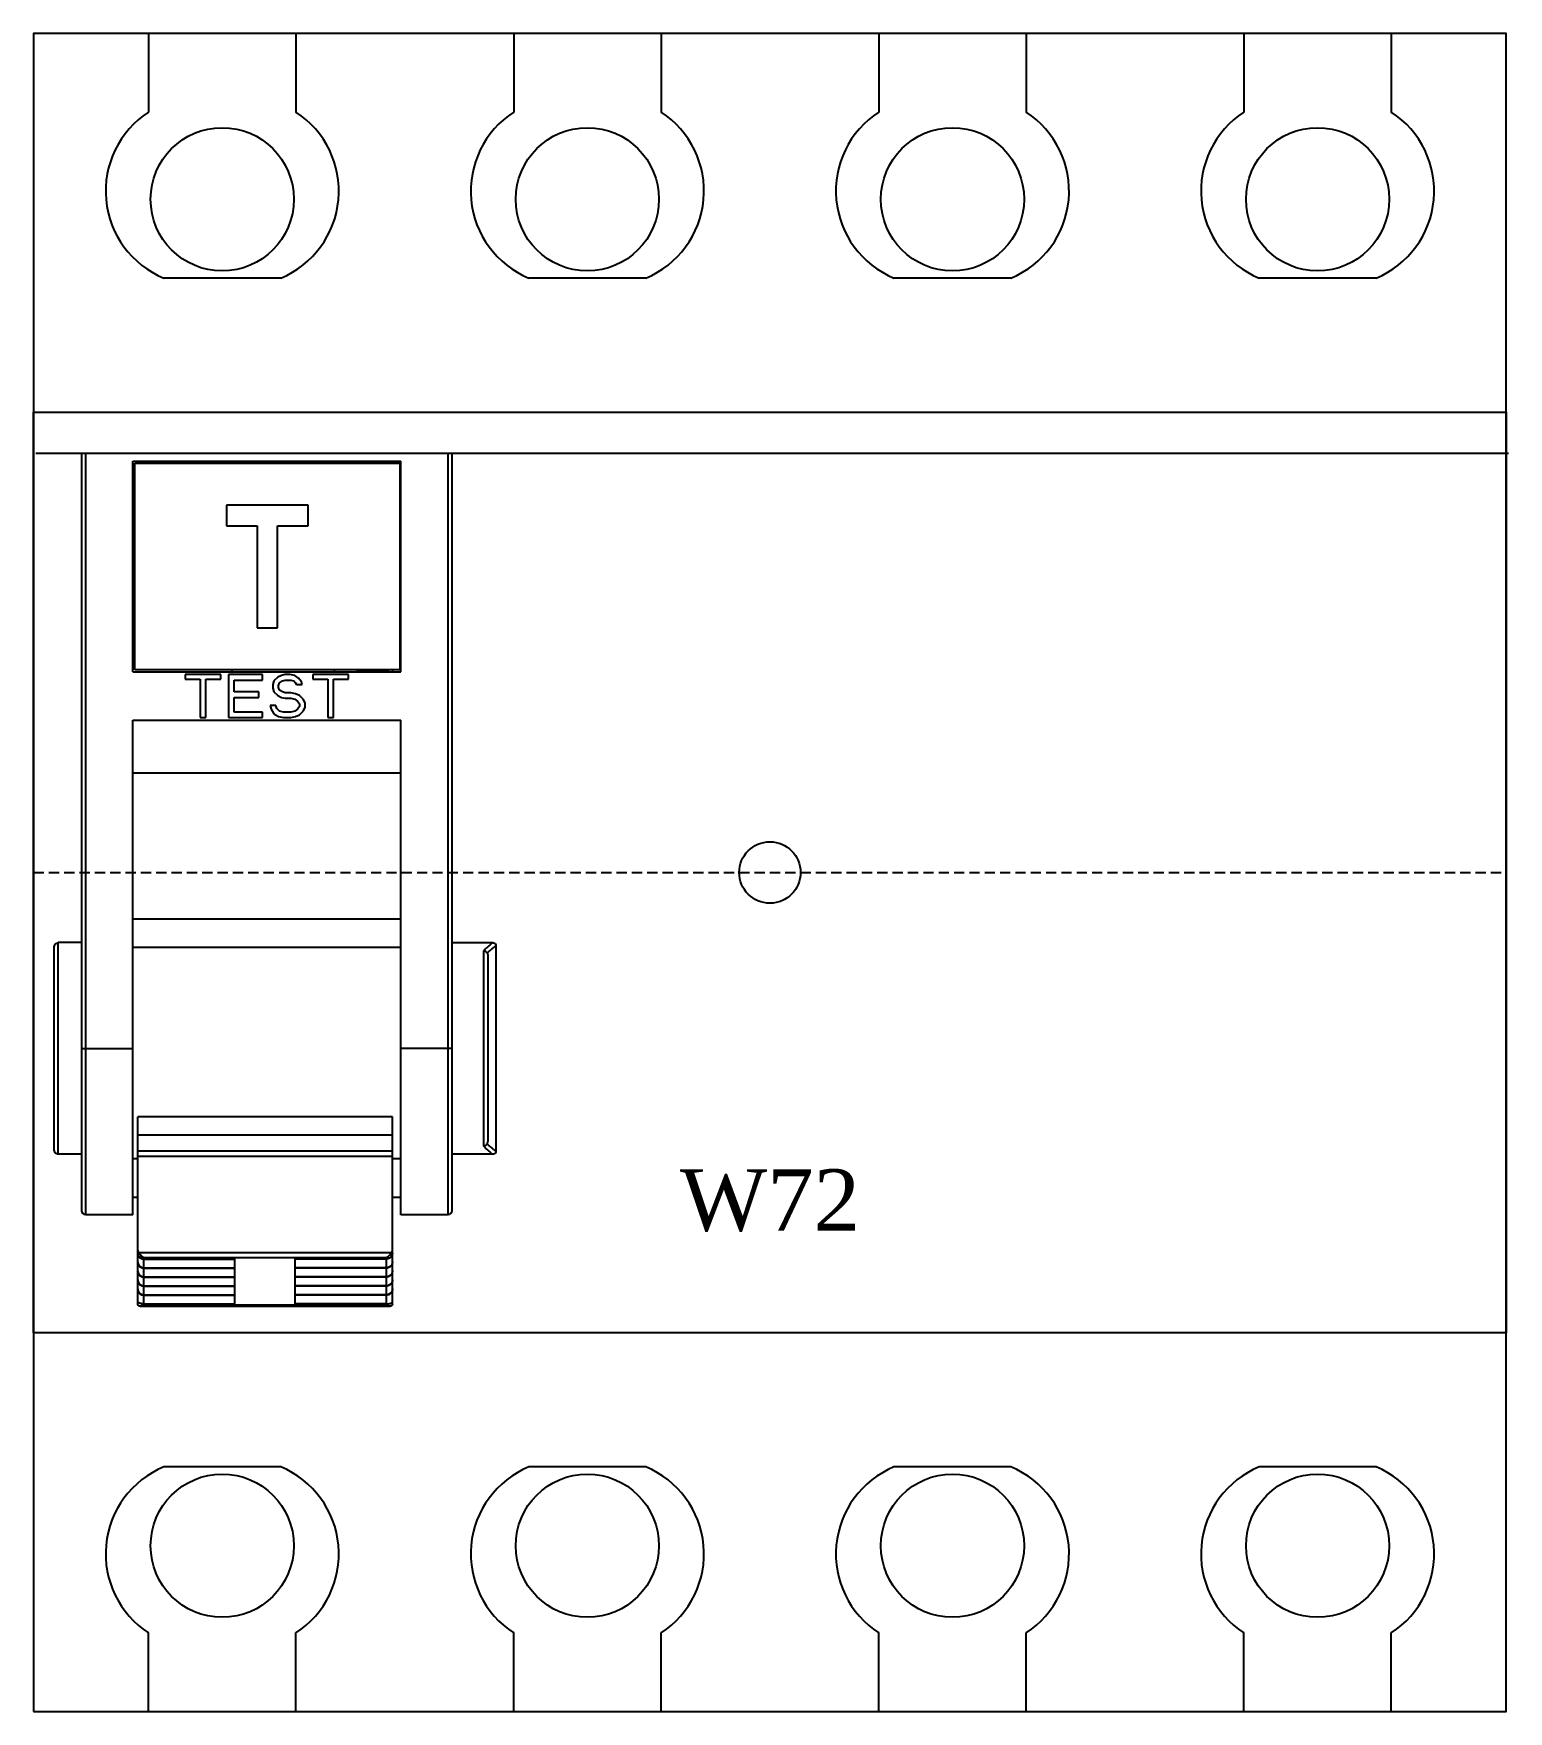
# Model space of a CAD drawing. Extents: x 0 to 72.1, y 0 to 82.
import ezdxf
from ezdxf.enums import TextEntityAlignment as Align

# ---------------------------------------------------------------- set-up
doc = ezdxf.new("R2010")
doc.units = 0
doc.linetypes.add('DASHED', pattern=[0.75, 0.5, -0.25])
doc.layers.add('--4N-THT. MCB-MCCB-ACB', color=124, linetype='CONTINUOUS')
doc.layers.add('--8N-THT. FIXING HOLE', color=4, linetype='CONTINUOUS')
doc.styles.add('VNI-TNR-DIM', font='times.ttf')

# ---------------------------------------------------------------- blocks, each defined once
blk = doc.blocks.new('06 - N - SC RCCB 4 PHASE')
at = {"layer": '--4N-THT. MCB-MCCB-ACB'}
for p, q in [((-30.375, 41), (-30.375, 37.161)), ((-23.175, 41), (-23.175, 37.161)), ((-12.525, 41), (-12.525, 37.161)), ((-5.325, 41), (-5.325, 37.161)), ((5.325, 41), (5.325, 37.161)), ((12.525, 41), (12.525, 37.161)), ((23.175, 41), (23.175, 37.161)), ((30.375, 41), (30.375, 37.161)), ((-23.915, 29.05), (-29.635, 29.05)), ((-6.065, 29.05), (-11.785, 29.05)), ((11.785, 29.05), (6.065, 29.05)), ((29.635, 29.05), (23.915, 29.05)), ((-35.895, 20.5), (36.105, 20.5)), ((-33.645, -16.499), (-33.645, 20.5)), ((-33.445, -16.724), (-33.445, 20.5)), ((-31.145, 9.8), (-31.145, 20.1)), ((-31.145, 20.1), (-18.045, 20.1)), ((-31.045, 9.9), (-31.045, 20)), ((-31.045, 20), (-18.095, 20)), ((-29.705, 20.1), (-29.705, 20)), ((-26.295, 20), (-26.295, 20.1)), ((-21.295, 20), (-21.295, 20.1)), ((-18.095, 20), (-18.095, 9.9)), ((-18.045, 9.8), (-18.045, 20.1)), ((-15.745, 20.5), (-15.745, -16.724)), ((-15.545, 20.5), (-15.545, -16.499)), ((-26.57, 17.95), (-26.57, 16.95)), ((-22.57, 17.95), (-26.57, 17.95)), ((-22.57, 16.95), (-22.57, 17.95)), ((-18.045, 17.42), (-18.095, 17.42)), ((-26.57, 16.95), (-25.07, 16.95)), ((-25.07, 16.95), (-25.07, 11.95)), ((-24.07, 11.95), (-24.07, 16.95)), ((-24.07, 16.95), (-22.57, 16.95)), ((-18.095, 17.14), (-18.045, 17.14)), ((-18.095, 16.86), (-18.045, 16.86)), ((-31.045, 15.75), (-31.145, 15.75)), ((-18.095, 14.86), (-18.045, 14.91)), ((-31.045, 14.55), (-31.145, 14.55)), ((-31.045, 14.27), (-31.145, 14.27)), ((-31.145, 13.99), (-31.045, 13.99)), ((-18.095, 14.65), (-18.045, 14.65)), ((-18.045, 14.55), (-18.095, 14.55)), ((-18.045, 14.27), (-18.095, 14.27)), ((-18.095, 13.99), (-18.045, 13.99)), ((-18.095, 13.482), (-18.045, 13.479)), ((-18.045, 13.47), (-18.095, 13.473)), ((-31.105, 12.35), (-31.145, 12.35)), ((-18.095, 12.912), (-18.045, 12.909)), ((-18.045, 12.9), (-18.095, 12.903)), ((-18.095, 12.342), (-18.045, 12.339)), ((-18.045, 12.33), (-18.095, 12.333)), ((-31.045, 12), (-31.145, 12)), ((-25.07, 11.95), (-24.07, 11.95)), ((-18.095, 11.772), (-18.045, 11.769)), ((-31.145, 11.05), (-31.045, 11.05)), ((-18.045, 11.05), (-18.095, 11.05)), ((-18.095, 9.9), (-31.045, 9.9)), ((-26.295, 9.8), (-26.295, 9.9)), ((-21.295, 9.8), (-21.295, 9.9)), ((-20.155, 9.8), (-20.155, 9.9)), ((-18.655, 9.858), (-18.655, 9.9)), ((-18.455, 9.9), (-18.455, 9.8)), ((-31.145, 9.8), (-18.045, 9.8)), ((-28.595, 9.675), (-28.595, 9.452)), ((-26.838, 9.675), (-28.595, 9.675)), ((-28.595, 9.452), (-27.855, 9.452)), ((-27.855, 9.452), (-27.855, 7.575)), ((-27.578, 7.575), (-27.578, 9.452)), ((-27.578, 9.452), (-26.838, 9.452)), ((-26.838, 9.452), (-26.838, 9.675)), ((-26.468, 9.675), (-26.468, 7.575)), ((-24.804, 9.675), (-26.468, 9.675)), ((-26.191, 8.826), (-26.191, 9.407)), ((-26.191, 9.407), (-24.804, 9.407)), ((-24.804, 9.407), (-24.804, 9.675)), ((-24.249, 9.362), (-24.295, 9.184)), ((-24.295, 9.184), (-24.295, 9.005)), ((-24.064, 9.541), (-24.249, 9.362)), ((-23.879, 9.63), (-24.064, 9.541)), ((-24.018, 9.139), (-23.972, 9.273)), ((-24.018, 9.049), (-24.018, 9.139)), ((-23.972, 8.915), (-24.018, 9.049)), ((-23.972, 9.273), (-23.833, 9.362)), ((-23.694, 9.675), (-23.879, 9.63)), ((-23.833, 9.362), (-23.694, 9.407)), ((-23.463, 9.675), (-23.694, 9.675)), ((-23.694, 9.407), (-23.417, 9.407)), ((-23.232, 9.63), (-23.463, 9.675)), ((-23.417, 9.407), (-23.278, 9.362)), ((-23.278, 9.362), (-23.186, 9.273)), ((-23.047, 9.496), (-23.232, 9.63)), ((-23.186, 9.273), (-23.139, 9.184)), ((-23.139, 9.184), (-22.862, 9.184)), ((-22.908, 9.318), (-23.047, 9.496)), ((-22.862, 9.184), (-22.908, 9.318)), ((-22.353, 9.675), (-22.353, 9.452)), ((-20.596, 9.675), (-22.353, 9.675)), ((-22.353, 9.452), (-21.614, 9.452)), ((-21.614, 9.452), (-21.614, 7.575)), ((-21.336, 7.575), (-21.336, 9.452)), ((-21.336, 9.452), (-20.596, 9.452)), ((-20.596, 9.452), (-20.596, 9.675)), ((-18.643, 9.834), (-20.155, 9.834)), ((-24.989, 8.826), (-26.191, 8.826)), ((-26.191, 7.843), (-26.191, 8.558)), ((-26.191, 8.558), (-24.989, 8.558)), ((-24.989, 8.558), (-24.989, 8.826)), ((-24.295, 9.005), (-24.249, 8.826)), ((-24.249, 8.826), (-24.064, 8.647)), ((-24.064, 8.647), (-23.879, 8.558)), ((-23.833, 8.826), (-23.972, 8.915)), ((-23.879, 8.558), (-23.694, 8.513)), ((-23.694, 8.781), (-23.833, 8.826)), ((-23.417, 8.781), (-23.694, 8.781)), ((-23.694, 8.513), (-23.417, 8.513)), ((-23.186, 8.737), (-23.417, 8.781)), ((-23.417, 8.513), (-23.232, 8.469)), ((-23.232, 8.469), (-23.093, 8.379)), ((-23.001, 8.647), (-23.186, 8.737)), ((-23.093, 8.379), (-23.001, 8.245)), ((-22.816, 8.469), (-23.001, 8.647)), ((-23.001, 8.245), (-23.001, 8.111)), ((-22.723, 8.29), (-22.816, 8.469)), ((-22.723, 8.066), (-22.723, 8.29)), ((-31.145, -16.724), (-31.145, 7.45)), ((-31.145, 7.45), (-18.045, 7.45)), ((-27.855, 7.575), (-27.578, 7.575)), ((-26.468, 7.575), (-24.804, 7.575)), ((-24.804, 7.843), (-26.191, 7.843)), ((-24.804, 7.575), (-24.804, 7.843)), ((-24.434, 8.156), (-24.388, 7.977)), ((-24.157, 8.156), (-24.434, 8.156)), ((-24.388, 7.977), (-24.249, 7.754)), ((-24.249, 7.754), (-24.018, 7.62)), ((-24.11, 8.022), (-24.157, 8.156)), ((-23.972, 7.888), (-24.11, 8.022)), ((-24.018, 7.62), (-23.787, 7.575)), ((-23.787, 7.843), (-23.972, 7.888)), ((-23.417, 7.843), (-23.787, 7.843)), ((-23.787, 7.575), (-23.417, 7.575)), ((-23.232, 7.888), (-23.417, 7.843)), ((-23.417, 7.575), (-23.186, 7.62)), ((-23.093, 7.977), (-23.232, 7.888)), ((-23.186, 7.62), (-23.001, 7.709)), ((-23.001, 8.111), (-23.093, 7.977)), ((-23.001, 7.709), (-22.816, 7.888)), ((-22.816, 7.888), (-22.723, 8.066)), ((-21.614, 7.575), (-21.336, 7.575)), ((-18.045, -16.724), (-18.045, 7.45)), ((-18.045, 4.852), (-31.145, 4.852)), ((-18.045, -2.283), (-31.145, -2.283)), ((-34.995, -13.514), (-34.995, -3.686)), ((-34.795, -13.772), (-34.795, -3.428)), ((-33.645, -3.428), (-34.795, -3.428)), ((-31.145, -3.651), (-18.045, -3.651)), ((-15.545, -3.428), (-13.554, -3.428)), ((-13.995, -3.824), (-13.995, -13.376)), ((-13.795, -4.049), (-13.795, -13.151)), ((-13.395, -3.571), (-13.395, -13.629)), ((-33.645, -8.6), (-31.145, -8.6)), ((-15.545, -8.6), (-18.045, -8.6)), ((-30.905, -12.841), (-30.905, -11.941)), ((-18.455, -11.941), (-30.905, -11.941)), ((-18.455, -12.841), (-18.455, -11.941)), ((-30.905, -21.092), (-30.905, -12.841)), ((-18.455, -12.841), (-30.905, -12.841)), ((-18.455, -21.092), (-18.455, -12.841)), ((-33.645, -13.772), (-34.795, -13.772)), ((-18.455, -13.612), (-30.905, -13.612)), ((-18.455, -13.878), (-30.905, -13.878)), ((-13.554, -13.772), (-15.545, -13.772)), ((-31.145, -13.971), (-30.905, -13.971)), ((-18.455, -13.971), (-18.045, -13.971)), ((-30.905, -15.882), (-31.145, -15.882)), ((-18.045, -15.882), (-18.455, -15.882)), ((-31.145, -16.724), (-33.445, -16.724)), ((-15.745, -16.724), (-18.045, -16.724)), ((-30.872, -18.568), (-18.488, -18.568)), ((-30.605, -21.131), (-30.605, -18.822)), ((-30.605, -18.822), (-18.755, -18.822)), ((-18.755, -18.822), (-18.755, -21.131)), ((-30.605, -18.873), (-26.155, -18.873)), ((-30.605, -18.89), (-26.155, -18.89)), ((-30.605, -19.314), (-26.155, -19.314)), ((-30.605, -19.332), (-26.155, -19.332)), ((-26.155, -21.08), (-26.155, -18.873)), ((-23.205, -21.08), (-23.205, -18.873)), ((-18.755, -18.873), (-23.205, -18.873)), ((-18.755, -18.89), (-23.205, -18.89)), ((-18.755, -19.314), (-23.205, -19.314)), ((-18.755, -19.332), (-23.205, -19.332)), ((-30.605, -19.756), (-26.155, -19.756)), ((-30.605, -19.773), (-26.155, -19.773)), ((-30.605, -20.197), (-26.155, -20.197)), ((-30.605, -20.215), (-26.155, -20.215)), ((-18.755, -19.756), (-23.205, -19.756)), ((-18.755, -19.773), (-23.205, -19.773)), ((-18.755, -20.197), (-23.205, -20.197)), ((-18.755, -20.215), (-23.205, -20.215)), ((-30.79, -21.195), (-18.57, -21.195)), ((-30.605, -20.639), (-26.155, -20.639)), ((-30.605, -20.656), (-26.155, -20.656)), ((-30.605, -21.08), (-26.155, -21.08)), ((-30.605, -21.131), (-18.755, -21.131)), ((-18.755, -20.639), (-23.205, -20.639)), ((-18.755, -20.656), (-23.205, -20.656)), ((-18.755, -21.08), (-23.205, -21.08)), ((-23.915, -29.05), (-29.635, -29.05)), ((-6.065, -29.05), (-11.785, -29.05)), ((11.785, -29.05), (6.065, -29.05)), ((29.635, -29.05), (23.915, -29.05)), ((-30.375, -41), (-30.375, -37.161)), ((-23.175, -41), (-23.175, -37.161)), ((-12.525, -41), (-12.525, -37.161)), ((-5.325, -41), (-5.325, -37.161)), ((5.325, -41), (5.325, -37.161)), ((12.525, -41), (12.525, -37.161)), ((23.175, -41), (23.175, -37.161)), ((30.375, -41), (30.375, -37.161))]:
    blk.add_line(p, q, dxfattribs=at)
at = {"layer": '--4N-THT. MCB-MCCB-ACB', "color": 6, "linetype": 'DASHED'}
blk.add_line((-36, 0), (36, 0), dxfattribs=at)
at = {"layer": '--4N-THT. MCB-MCCB-ACB'}
blk.add_lwpolyline([(-36, -41), (36, -41), (36, 41), (-36, 41)], close=True, dxfattribs=at)
at = {"layer": '--4N-THT. MCB-MCCB-ACB', "color": 1}
blk.add_lwpolyline([(-36, 22.5), (36, 22.5), (36, -22.5), (-36, -22.5)], close=True, dxfattribs=at)
at = {"layer": '--4N-THT. MCB-MCCB-ACB'}
for centre in [(-26.775, 32.9), (-8.925, 32.9), (8.925, 32.9), (26.775, 32.9), (-26.775, -32.9), (-8.925, -32.9), (8.925, -32.9), (26.775, -32.9)]:
    blk.add_circle(centre, 3.5, dxfattribs=at)
for centre, radius, start, end in [((-27.875, 33.3), 4.6, 122.92073, 247.50502), ((-25.675, 33.3), 4.6, 292.49498, 57.07927), ((-10.025, 33.3), 4.6, 122.92073, 247.50502), ((-7.825, 33.3), 4.6, 292.49498, 57.07927), ((7.825, 33.3), 4.6, 122.92073, 247.50502), ((10.025, 33.3), 4.6, 292.49498, 57.07927), ((25.675, 33.3), 4.6, 122.92073, 247.50502), ((27.875, 33.3), 4.6, 292.49498, 57.07927), ((-31.305, 14.401), 1, 74.92774, 80.66758), ((-31.305, 13.351), 1, 279.3324, 285.07223), ((-31.105, 11.85), 0.5, 82.74062, 90), ((-27.875, -33.3), 4.6, 112.49498, 237.07927), ((-25.675, -33.3), 4.6, 302.92073, 67.50502), ((-10.025, -33.3), 4.6, 112.49498, 237.07927), ((-7.825, -33.3), 4.6, 302.92073, 67.50502), ((7.825, -33.3), 4.6, 112.49498, 237.07927), ((10.025, -33.3), 4.6, 302.92073, 67.50502), ((25.675, -33.3), 4.6, 112.49498, 237.07927), ((27.875, -33.3), 4.6, 302.92073, 67.50502)]:
    blk.add_arc(centre, radius, start, end, dxfattribs=at)
for points, knots in [([(-18.643, 9.834), (-18.645, 9.836), (-18.65, 9.841), (-18.654, 9.85), (-18.655, 9.856), (-18.655, 9.858)], [0, 0, 0, 0, 0.01046913, 0.01974138, 0.02832213, 0.02832213, 0.02832213, 0.02832213]), ([(-34.995, -3.686), (-34.995, -3.651), (-34.985, -3.585), (-34.941, -3.5), (-34.875, -3.442), (-34.82, -3.428), (-34.795, -3.428)], [0, 0, 0, 0, 0.1030811, 0.1962563, 0.2833993, 0.3589344, 0.3589344, 0.3589344, 0.3589344]), ([(-13.554, -3.428), (-13.603, -3.469), (-13.703, -3.553), (-13.85, -3.684), (-13.947, -3.777), (-13.995, -3.824)], [0, 0, 0, 0, 0.1928155, 0.3904372, 0.59321, 0.59321, 0.59321, 0.59321]), ([(-13.82, -3.937), (-13.833, -3.919), (-13.865, -3.884), (-13.925, -3.846), (-13.971, -3.829), (-13.995, -3.824)], [0, 0, 0, 0, 0.0676017, 0.1398522, 0.2123967, 0.2123967, 0.2123967, 0.2123967]), ([(-13.82, -3.937), (-13.775, -3.895), (-13.684, -3.811), (-13.542, -3.689), (-13.445, -3.61), (-13.395, -3.571)], [0, 0, 0, 0, 0.1853151, 0.3724852, 0.5615735, 0.5615735, 0.5615735, 0.5615735]), ([(-13.82, -3.937), (-13.814, -3.947), (-13.804, -3.97), (-13.796, -4.008), (-13.795, -4.035), (-13.795, -4.049)], [0, 0, 0, 0, 0.0342464, 0.0733304, 0.1160052, 0.1160052, 0.1160052, 0.1160052]), ([(-13.554, -3.428), (-13.525, -3.428), (-13.469, -3.437), (-13.406, -3.493), (-13.395, -3.546), (-13.395, -3.571)], [0, 0, 0, 0, 0.0859499, 0.1620548, 0.2383084, 0.2383084, 0.2383084, 0.2383084]), ([(-34.795, -13.772), (-34.82, -13.772), (-34.875, -13.758), (-34.941, -13.7), (-34.985, -13.615), (-34.995, -13.549), (-34.995, -13.514)], [0, 0, 0, 0, 0.0755351, 0.1626781, 0.2558533, 0.3589344, 0.3589344, 0.3589344, 0.3589344]), ([(-13.82, -13.263), (-13.833, -13.281), (-13.865, -13.316), (-13.925, -13.354), (-13.971, -13.371), (-13.995, -13.376)], [0, 0, 0, 0, 0.0676017, 0.1398522, 0.2123967, 0.2123967, 0.2123967, 0.2123967]), ([(-13.995, -13.376), (-13.947, -13.423), (-13.85, -13.516), (-13.703, -13.647), (-13.603, -13.731), (-13.554, -13.772)], [0, 0, 0, 0, 0.2028148, 0.4004374, 0.59321, 0.59321, 0.59321, 0.59321]), ([(-13.82, -13.263), (-13.814, -13.253), (-13.804, -13.23), (-13.796, -13.192), (-13.795, -13.165), (-13.795, -13.151)], [0, 0, 0, 0, 0.0342464, 0.0733304, 0.1160052, 0.1160052, 0.1160052, 0.1160052]), ([(-13.395, -13.629), (-13.445, -13.59), (-13.542, -13.511), (-13.684, -13.389), (-13.775, -13.305), (-13.82, -13.263)], [0, 0, 0, 0, 0.1890875, 0.3762447, 0.5615735, 0.5615735, 0.5615735, 0.5615735]), ([(-13.395, -13.629), (-13.395, -13.654), (-13.406, -13.707), (-13.469, -13.763), (-13.525, -13.772), (-13.554, -13.772)], [0, 0, 0, 0, 0.0762536, 0.1523585, 0.2383084, 0.2383084, 0.2383084, 0.2383084]), ([(-33.445, -16.724), (-33.47, -16.724), (-33.522, -16.713), (-33.588, -16.665), (-33.634, -16.59), (-33.645, -16.53), (-33.645, -16.499)], [0, 0, 0, 0, 0.0744645, 0.1538802, 0.2394676, 0.331759, 0.331759, 0.331759, 0.331759]), ([(-15.545, -16.499), (-15.545, -16.53), (-15.556, -16.59), (-15.602, -16.665), (-15.668, -16.713), (-15.72, -16.724), (-15.745, -16.724)], [0, 0, 0, 0, 0.0922913, 0.1778787, 0.2572945, 0.331759, 0.331759, 0.331759, 0.331759]), ([(-30.905, -18.454), (-30.905, -18.468), (-30.902, -18.494), (-30.891, -18.533), (-30.879, -18.556), (-30.872, -18.568)], [0, 0, 0, 0, 0.0394873, 0.0792121, 0.1195716, 0.1195716, 0.1195716, 0.1195716]), ([(-30.605, -18.873), (-30.638, -18.873), (-30.703, -18.862), (-30.789, -18.817), (-30.855, -18.75), (-30.896, -18.668), (-30.905, -18.608), (-30.905, -18.578)], [0, 0, 0, 0, 0.0981021, 0.1935955, 0.2863995, 0.3767272, 0.4650774, 0.4650774, 0.4650774, 0.4650774]), ([(-30.905, -18.603), (-30.905, -18.621), (-30.901, -18.658), (-30.885, -18.712), (-30.856, -18.765), (-30.814, -18.813), (-30.758, -18.854), (-30.687, -18.883), (-30.633, -18.89), (-30.605, -18.89)], [0, 0, 0, 0, 0.0537344, 0.1100572, 0.1692616, 0.2322334, 0.3004466, 0.3759111, 0.4603064, 0.4603064, 0.4603064, 0.4603064]), ([(-30.872, -18.568), (-30.859, -18.588), (-30.829, -18.628), (-30.779, -18.684), (-30.724, -18.736), (-30.666, -18.783), (-30.625, -18.81), (-30.605, -18.822)], [0, 0, 0, 0, 0.0720099, 0.148363, 0.225203, 0.3001785, 0.3712837, 0.3712837, 0.3712837, 0.3712837]), ([(-18.755, -18.822), (-18.735, -18.81), (-18.694, -18.783), (-18.636, -18.736), (-18.581, -18.684), (-18.531, -18.628), (-18.501, -18.588), (-18.488, -18.568)], [0, 0, 0, 0, 0.0711052, 0.1460807, 0.2229207, 0.2992738, 0.3712837, 0.3712837, 0.3712837, 0.3712837]), ([(-18.455, -18.603), (-18.455, -18.621), (-18.459, -18.658), (-18.475, -18.712), (-18.504, -18.765), (-18.546, -18.813), (-18.602, -18.854), (-18.673, -18.883), (-18.727, -18.89), (-18.755, -18.89)], [0, 0, 0, 0, 0.0537344, 0.1100572, 0.1692616, 0.2322334, 0.3004466, 0.3759111, 0.4603064, 0.4603064, 0.4603064, 0.4603064]), ([(-18.755, -18.873), (-18.722, -18.873), (-18.657, -18.862), (-18.571, -18.817), (-18.505, -18.75), (-18.468, -18.675), (-18.458, -18.624), (-18.456, -18.603)], [0, 0, 0, 0, 0.0981021, 0.1935955, 0.2863995, 0.3767272, 0.4407292, 0.4407292, 0.4407292, 0.4407292]), ([(-18.47, -18.532), (-18.465, -18.52), (-18.458, -18.494), (-18.455, -18.468), (-18.455, -18.454)], [0, 0, 0, 0, 0.03972483, 0.07921208, 0.07921208, 0.07921208, 0.07921208]), ([(-30.905, -19.027), (-30.905, -19.045), (-30.901, -19.082), (-30.885, -19.136), (-30.856, -19.189), (-30.814, -19.237), (-30.758, -19.278), (-30.687, -19.307), (-30.633, -19.314), (-30.605, -19.314)], [0, 0, 0, 0, 0.0537344, 0.1100572, 0.1692616, 0.2322334, 0.3004466, 0.3759111, 0.4603064, 0.4603064, 0.4603064, 0.4603064]), ([(-30.905, -19.045), (-30.905, -19.063), (-30.901, -19.099), (-30.885, -19.154), (-30.856, -19.206), (-30.814, -19.254), (-30.758, -19.295), (-30.687, -19.325), (-30.633, -19.332), (-30.605, -19.332)], [0, 0, 0, 0, 0.0537344, 0.1100572, 0.1692616, 0.2322334, 0.3004466, 0.3759111, 0.4603064, 0.4603064, 0.4603064, 0.4603064]), ([(-30.905, -19.469), (-30.905, -19.486), (-30.901, -19.523), (-30.885, -19.578), (-30.856, -19.63), (-30.814, -19.678), (-30.758, -19.719), (-30.687, -19.749), (-30.633, -19.756), (-30.605, -19.756)], [0, 0, 0, 0, 0.0537344, 0.1100572, 0.1692616, 0.2322334, 0.3004466, 0.3759111, 0.4603064, 0.4603064, 0.4603064, 0.4603064]), ([(-30.905, -19.486), (-30.905, -19.504), (-30.901, -19.541), (-30.885, -19.595), (-30.856, -19.648), (-30.814, -19.696), (-30.758, -19.737), (-30.687, -19.766), (-30.633, -19.773), (-30.605, -19.773)], [0, 0, 0, 0, 0.0537344, 0.1100572, 0.1692616, 0.2322334, 0.3004466, 0.3759111, 0.4603064, 0.4603064, 0.4603064, 0.4603064]), ([(-18.455, -19.045), (-18.455, -19.063), (-18.459, -19.099), (-18.475, -19.154), (-18.504, -19.206), (-18.546, -19.254), (-18.602, -19.295), (-18.673, -19.325), (-18.727, -19.332), (-18.755, -19.332)], [0, 0, 0, 0, 0.0537344, 0.1100572, 0.1692616, 0.2322334, 0.3004466, 0.3759111, 0.4603064, 0.4603064, 0.4603064, 0.4603064]), ([(-18.456, -19.045), (-18.456, -19.057), (-18.46, -19.087), (-18.475, -19.136), (-18.504, -19.189), (-18.546, -19.237), (-18.602, -19.278), (-18.673, -19.307), (-18.727, -19.314), (-18.755, -19.314)], [0, 0, 0, 0, 0.0362828, 0.0926055, 0.1518099, 0.2147817, 0.282995, 0.3584594, 0.4428548, 0.4428548, 0.4428548, 0.4428548]), ([(-18.455, -19.486), (-18.455, -19.504), (-18.459, -19.541), (-18.475, -19.595), (-18.504, -19.648), (-18.546, -19.696), (-18.602, -19.737), (-18.673, -19.766), (-18.727, -19.773), (-18.755, -19.773)], [0, 0, 0, 0, 0.0537344, 0.1100572, 0.1692616, 0.2322334, 0.3004466, 0.3759111, 0.4603064, 0.4603064, 0.4603064, 0.4603064]), ([(-18.456, -19.486), (-18.456, -19.498), (-18.46, -19.529), (-18.475, -19.578), (-18.504, -19.63), (-18.546, -19.678), (-18.602, -19.719), (-18.673, -19.749), (-18.727, -19.756), (-18.755, -19.756)], [0, 0, 0, 0, 0.0362828, 0.0926055, 0.1518099, 0.2147817, 0.282995, 0.3584594, 0.4428548, 0.4428548, 0.4428548, 0.4428548]), ([(-30.905, -19.91), (-30.905, -19.928), (-30.901, -19.965), (-30.885, -20.019), (-30.856, -20.072), (-30.814, -20.12), (-30.758, -20.161), (-30.687, -20.19), (-30.633, -20.197), (-30.605, -20.197)], [0, 0, 0, 0, 0.0537344, 0.1100572, 0.1692616, 0.2322334, 0.3004466, 0.3759111, 0.4603064, 0.4603064, 0.4603064, 0.4603064]), ([(-30.905, -19.928), (-30.905, -19.946), (-30.901, -19.982), (-30.885, -20.037), (-30.856, -20.089), (-30.814, -20.137), (-30.758, -20.178), (-30.687, -20.208), (-30.633, -20.215), (-30.605, -20.215)], [0, 0, 0, 0, 0.0537344, 0.1100572, 0.1692616, 0.2322334, 0.3004466, 0.3759111, 0.4603064, 0.4603064, 0.4603064, 0.4603064]), ([(-30.905, -20.352), (-30.905, -20.369), (-30.901, -20.406), (-30.885, -20.461), (-30.856, -20.513), (-30.814, -20.561), (-30.758, -20.602), (-30.687, -20.632), (-30.633, -20.639), (-30.605, -20.639)], [0, 0, 0, 0, 0.0537344, 0.1100572, 0.1692616, 0.2322334, 0.3004466, 0.3759111, 0.4603064, 0.4603064, 0.4603064, 0.4603064]), ([(-30.905, -20.369), (-30.905, -20.387), (-30.901, -20.424), (-30.885, -20.478), (-30.856, -20.531), (-30.814, -20.579), (-30.758, -20.62), (-30.687, -20.649), (-30.633, -20.656), (-30.605, -20.656)], [0, 0, 0, 0, 0.0537344, 0.1100572, 0.1692616, 0.2322334, 0.3004466, 0.3759111, 0.4603064, 0.4603064, 0.4603064, 0.4603064]), ([(-18.455, -19.928), (-18.455, -19.946), (-18.459, -19.982), (-18.475, -20.037), (-18.504, -20.089), (-18.546, -20.137), (-18.602, -20.178), (-18.673, -20.208), (-18.727, -20.215), (-18.755, -20.215)], [0, 0, 0, 0, 0.0537344, 0.1100572, 0.1692616, 0.2322334, 0.3004466, 0.3759111, 0.4603064, 0.4603064, 0.4603064, 0.4603064]), ([(-18.456, -19.928), (-18.456, -19.94), (-18.46, -19.97), (-18.475, -20.019), (-18.504, -20.072), (-18.546, -20.12), (-18.602, -20.161), (-18.673, -20.19), (-18.727, -20.197), (-18.755, -20.197)], [0, 0, 0, 0, 0.0362828, 0.0926055, 0.1518099, 0.2147817, 0.282995, 0.3584594, 0.4428548, 0.4428548, 0.4428548, 0.4428548]), ([(-18.455, -20.369), (-18.455, -20.387), (-18.459, -20.424), (-18.475, -20.478), (-18.504, -20.531), (-18.546, -20.579), (-18.602, -20.62), (-18.673, -20.649), (-18.727, -20.656), (-18.755, -20.656)], [0, 0, 0, 0, 0.0537344, 0.1100572, 0.1692616, 0.2322334, 0.3004466, 0.3759111, 0.4603064, 0.4603064, 0.4603064, 0.4603064]), ([(-18.456, -20.369), (-18.456, -20.381), (-18.46, -20.412), (-18.475, -20.461), (-18.504, -20.513), (-18.546, -20.561), (-18.602, -20.602), (-18.673, -20.632), (-18.727, -20.639), (-18.755, -20.639)], [0, 0, 0, 0, 0.0362828, 0.0926055, 0.1518099, 0.2147817, 0.282995, 0.3584594, 0.4428548, 0.4428548, 0.4428548, 0.4428548]), ([(-30.857, -21.029), (-30.87, -21.022), (-30.892, -21.007), (-30.905, -20.981), (-30.905, -20.969)], [0, 0, 0, 0, 0.04439497, 0.08014667, 0.08014667, 0.08014667, 0.08014667]), ([(-30.872, -21.166), (-30.878, -21.158), (-30.89, -21.143), (-30.902, -21.118), (-30.905, -21.101), (-30.905, -21.092)], [0, 0, 0, 0, 0.0297829, 0.05685211, 0.082292, 0.082292, 0.082292, 0.082292]), ([(-30.79, -21.196), (-30.804, -21.196), (-30.833, -21.192), (-30.86, -21.177), (-30.872, -21.166)], [0, 0, 0, 0, 0.03918331, 0.0881706, 0.0881706, 0.0881706, 0.0881706]), ([(-30.605, -21.08), (-30.637, -21.08), (-30.699, -21.077), (-30.782, -21.061), (-30.833, -21.042), (-30.855, -21.03), (-30.857, -21.029)], [0, 0, 0, 0, 0.0970114, 0.183289, 0.2528452, 0.259121, 0.259121, 0.259121, 0.259121]), ([(-30.605, -21.131), (-30.624, -21.142), (-30.662, -21.163), (-30.72, -21.186), (-30.764, -21.195), (-30.787, -21.195), (-30.79, -21.196)], [0, 0, 0, 0, 0.0670087, 0.129637, 0.1864573, 0.1983888, 0.1983888, 0.1983888, 0.1983888]), ([(-18.755, -21.08), (-18.723, -21.08), (-18.661, -21.077), (-18.578, -21.061), (-18.527, -21.042), (-18.505, -21.03), (-18.503, -21.029)], [0, 0, 0, 0, 0.0970114, 0.183289, 0.2528452, 0.259121, 0.259121, 0.259121, 0.259121]), ([(-18.57, -21.196), (-18.573, -21.195), (-18.596, -21.195), (-18.64, -21.186), (-18.698, -21.163), (-18.736, -21.142), (-18.755, -21.131)], [0, 0, 0, 0, 0.0119315, 0.0687517, 0.1313801, 0.1983888, 0.1983888, 0.1983888, 0.1983888]), ([(-18.488, -21.166), (-18.5, -21.177), (-18.527, -21.192), (-18.556, -21.196), (-18.57, -21.196)], [0, 0, 0, 0, 0.04898729, 0.0881706, 0.0881706, 0.0881706, 0.0881706]), ([(-18.503, -21.029), (-18.49, -21.022), (-18.468, -21.007), (-18.455, -20.981), (-18.455, -20.969)], [0, 0, 0, 0, 0.04439497, 0.08014667, 0.08014667, 0.08014667, 0.08014667]), ([(-18.455, -21.092), (-18.455, -21.101), (-18.458, -21.118), (-18.47, -21.143), (-18.482, -21.158), (-18.488, -21.166)], [0, 0, 0, 0, 0.02543989, 0.0525091, 0.082292, 0.082292, 0.082292, 0.082292])]:
    blk.add_open_spline(points, degree=3, knots=knots, dxfattribs=at)
for points in [[(-18.488, -18.568), (-18.481, -18.556), (-18.475, -18.544), (-18.47, -18.532)], [(-18.456, -18.603), (-18.455, -18.595), (-18.455, -18.586), (-18.455, -18.578)], [(-18.455, -19.027), (-18.455, -19.033), (-18.455, -19.039), (-18.456, -19.045)], [(-18.455, -19.469), (-18.455, -19.474), (-18.455, -19.48), (-18.456, -19.486)], [(-18.455, -19.91), (-18.455, -19.916), (-18.455, -19.922), (-18.456, -19.928)], [(-18.455, -20.352), (-18.455, -20.357), (-18.455, -20.363), (-18.456, -20.369)]]:
    blk.add_open_spline(points, degree=3, dxfattribs=at)
at = {"layer": '--8N-THT. FIXING HOLE'}
blk.add_circle((0, 0), 1.5, dxfattribs=at)
at = {"layer": '--4N-THT. MCB-MCCB-ACB', "color": 3, "style": 'VNI-TNR-DIM'}
blk.add_text('W72', height=3, dxfattribs=at).set_placement((0, -16), align=Align.MIDDLE_CENTER)

msp = doc.modelspace()

# ---------------------------------------------------------------- block references
msp.add_blockref('06 - N - SC RCCB 4 PHASE', (36, 41))

doc.saveas('drawing.dxf')
